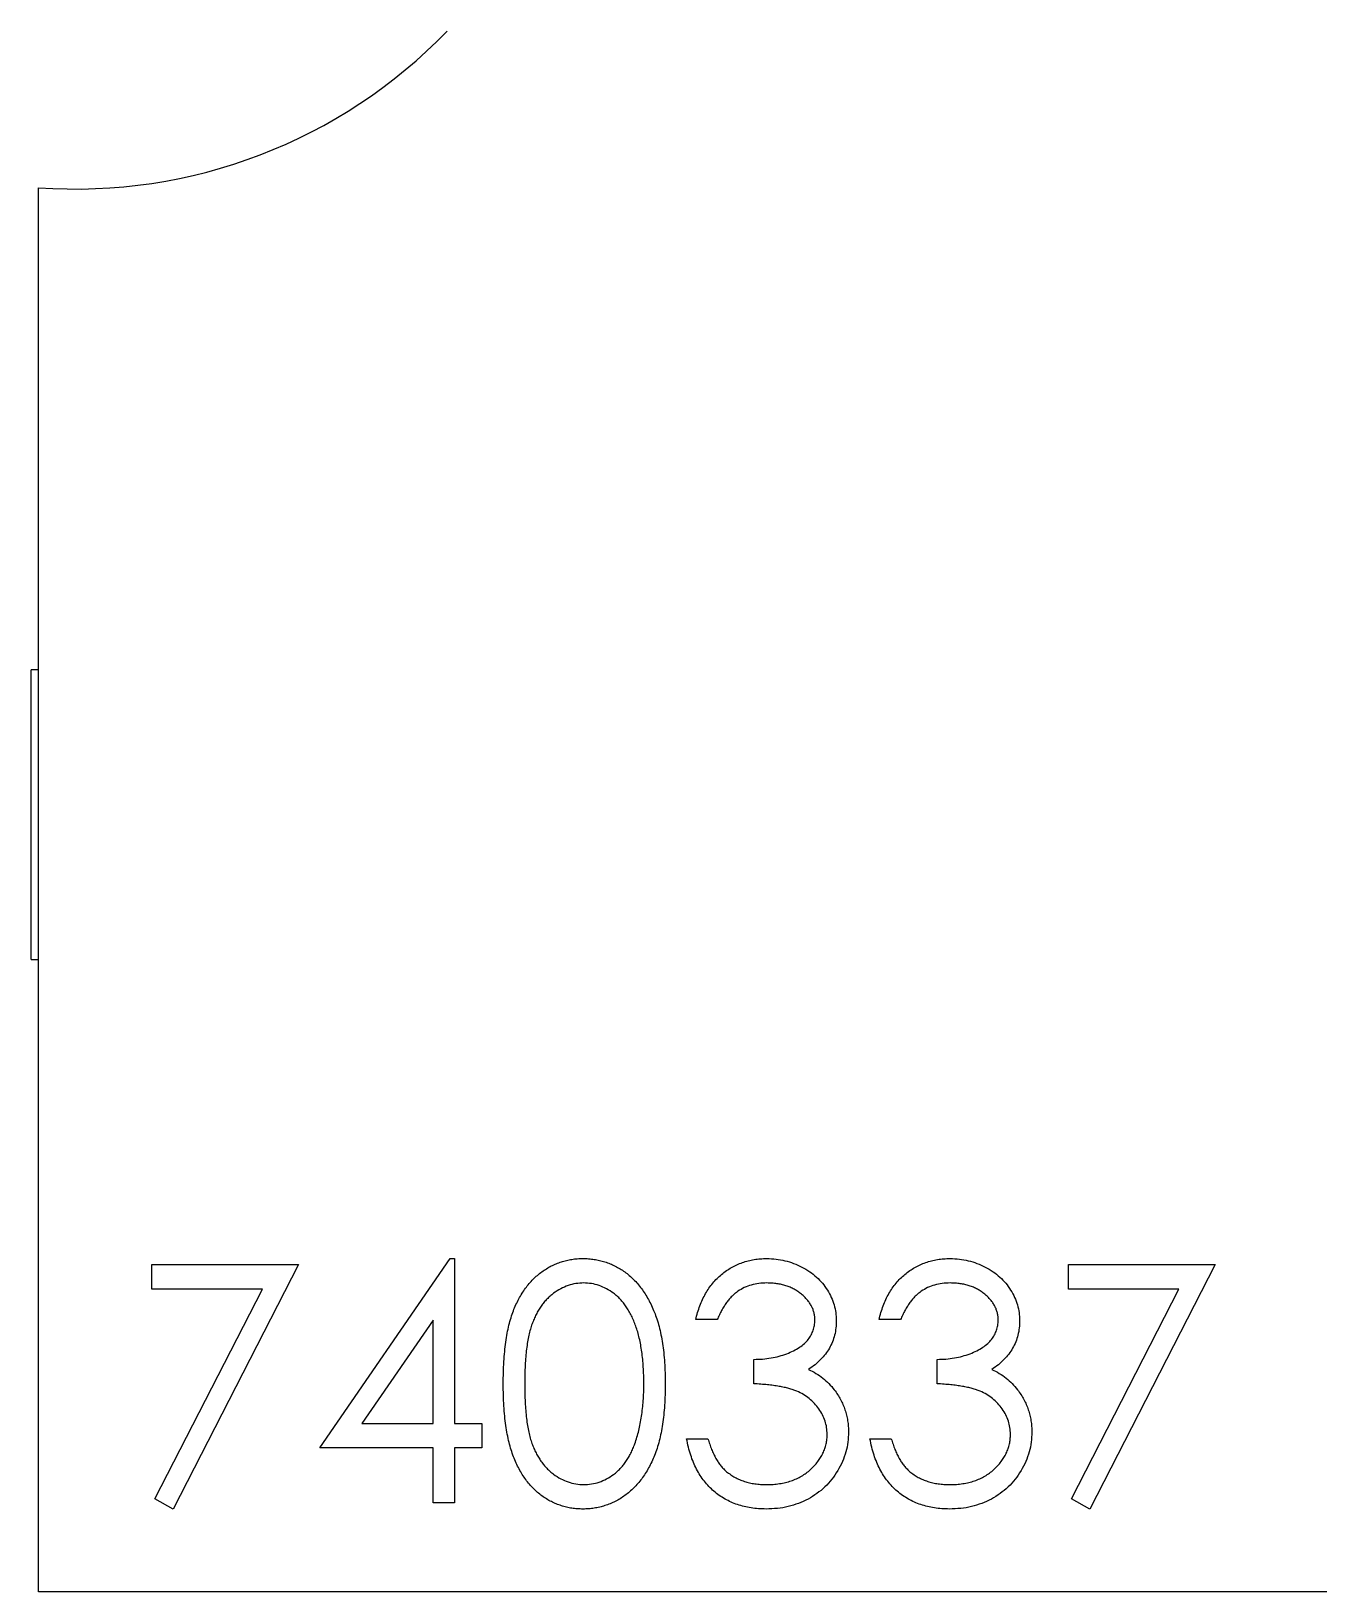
# Model space of a CAD drawing. Extents: x 3.85 to 6.74, y 3.97 to 4.93.
# Drawn here: x 5.9814 to 6.3326, y 3.9714 to 4.3971 of the extents above; entities that cross this region are included whole.
import ezdxf

# ---------------------------------------------------------------- set-up
doc = ezdxf.new("R2010")
doc.units = 0
doc.header["$MEASUREMENT"] = 0
doc.layers.get('0').update_dxf_attribs({"linetype": 'CONTINUOUS'})

msp = doc.modelspace()

# ---------------------------------------------------------------- linework, layer by layer
at = {"color": 7, "linetype": 'CONTINUOUS'}
for p, q in [((5.9834370922, 3.9714487999), (5.9834370922, 4.3544487922)), ((5.9834370922, 4.2229487946), (5.9814370953, 4.2229487946)), ((5.9814370953, 4.1439488072), (5.9814370953, 4.2229487946)), ((5.9814370953, 4.1439488072), (5.9834370922, 4.1439488072)), ((6.0601936371, 4.0106877804), (6.0956754139, 4.0623544448)), ((6.0956754139, 4.0623544448), (6.0968603019, 4.0623544448)), ((6.0968603019, 4.0623544448), (6.0968603019, 4.0173544459)), ((6.0143603016, 4.0540211152), (6.0143603016, 4.0606877807)), ((6.0143603016, 4.0606877807), (6.0543603129, 4.0606877807)), ((6.0543603129, 4.0606877807), (6.0201936442, 3.9940211144)), ((6.2643603078, 4.0606877807), (6.3043603053, 4.0606877807)), ((6.2643603078, 4.0540211152), (6.2643603078, 4.0606877807)), ((6.3043603053, 4.0606877807), (6.2701936412, 3.9940211144)), ((6.0444904935, 4.0540211152), (6.0143603016, 4.0540211152)), ((6.0151545658, 3.9967945513), (6.0444904935, 4.0540211152)), ((6.2944905134, 4.0540211152), (6.2643603078, 4.0540211152)), ((6.2651545719, 3.9967945513), (6.2944905134, 4.0540211152)), ((6.0910269776, 4.0455836123), (6.0716519664, 4.0173544459)), ((6.0910269776, 4.0173544459), (6.0910269776, 4.0455836123)), ((6.1685269673, 4.0456877811), (6.1626936431, 4.0456877811)), ((6.2185269722, 4.0456877811), (6.2126936388, 4.0456877811)), ((6.1785269701, 4.0281877807), (6.1785269701, 4.0348544462)), ((6.2285269659, 4.0281877807), (6.2285269659, 4.0348544462)), ((6.0716519664, 4.0173544459), (6.0910269776, 4.0173544459)), ((6.0968603019, 4.0173544459), (6.1043603086, 4.0173544459)), ((6.1043603086, 4.0173544459), (6.1043603086, 4.0106877804)), ((6.0910269776, 4.0106877804), (6.0601936371, 4.0106877804)), ((6.0910269776, 3.9956877808), (6.0910269776, 4.0106877804)), ((6.0968603019, 4.0106877804), (6.0968603019, 3.9956877808)), ((6.1043603086, 4.0106877804), (6.0968603019, 4.0106877804)), ((6.1601936286, 4.0131877811), (6.1660269712, 4.0131877811)), ((6.2101936335, 4.0131877811), (6.2160269669, 4.0131877811)), ((6.0201936442, 3.9940211144), (6.0151545658, 3.9967945513)), ((6.0968603019, 3.9956877808), (6.0910269776, 3.9956877808)), ((6.2701936412, 3.9940211144), (6.2651545719, 3.9967945513)), ((6.7434370859, 3.9714487999), (5.9834370922, 3.9714487999))]:
    msp.add_line(p, q, dxfattribs=at)
msp.add_arc((5.993437089, 4.495093743), 0.1410000000000004, 265.93305526, 316, dxfattribs=at)
for points, knots in [([(6.110193636644616, 4.028161738360576), (6.110199728410027, 4.029203546990279), (6.110211561752141, 4.031227275269843), (6.11034320386043, 4.034176132903417), (6.110561888771473, 4.036942538287176), (6.110861582898284, 4.039526623742845), (6.111226288044374, 4.041929056702871), (6.111713147757771, 4.044143415837124), (6.112266811824857, 4.046179953537134), (6.112908507725159, 4.048045298643562), (6.113632540419348, 4.049764623714759), (6.114420697815301, 4.051369575453639), (6.115303715816776, 4.052858236643623), (6.116233031713554, 4.054252540879071), (6.117241169831212, 4.055538456319485), (6.118324624354998, 4.056710203817888), (6.119473852135406, 4.057785941341992), (6.120694291001921, 4.058747979774435), (6.121974308646596, 4.059586267936575), (6.12327604046756, 4.060346157197314), (6.124636614538154, 4.060947250559162), (6.1260224715508, 4.061461254621449), (6.127444777042044, 4.061868415304727), (6.128904150608895, 4.062151627520894), (6.130401901820608, 4.062328811098912), (6.131412754139618, 4.062345820422459), (6.131925407477949, 4.062354446693909)], [0, 0, 0, 0, 0.0685938754172485, 0.1332445916929344, 0.194310470840273, 0.2512764872501566, 0.3045101237883934, 0.3542310498301785, 0.4004762284391505, 0.4434059271904894, 0.4840095987806701, 0.5232466037299498, 0.5610362642360331, 0.5978937295726231, 0.6335115912616178, 0.6685001861390468, 0.7028753219007781, 0.7370646318789451, 0.770672081812585, 0.8035672205235667, 0.8361830958220396, 0.8684616779620078, 0.9008476178018576, 0.9334672490309383, 0.9662579426774026, 1, 1, 1, 1]), ([(6.131925407477949, 4.062354446693909), (6.13244260277816, 4.062347273481621), (6.133471639397631, 4.062333001313796), (6.134987535008259, 4.062132111964758), (6.136477026302869, 4.061872818268548), (6.137917514756635, 4.06145695387859), (6.139336237240335, 4.060959318204509), (6.140697912965822, 4.060302695837163), (6.142050616293447, 4.059588568023522), (6.143332895720387, 4.058717392161707), (6.14458306341175, 4.057754599471016), (6.145754965095191, 4.056661583626715), (6.146878557708253, 4.055468593961577), (6.147911403601698, 4.054149023320096), (6.14889776911096, 4.052723104630767), (6.149800210809142, 4.051178884585577), (6.15063749783376, 4.049519785393046), (6.151425368960776, 4.047753498393299), (6.152114341456036, 4.045832843321), (6.152726893080095, 4.043769799803623), (6.153228982781568, 4.0415456859936), (6.153644202136526, 4.03917289161564), (6.153966491397034, 4.036639661872174), (6.154201048073023, 4.033951129385764), (6.154324990886604, 4.031105612168896), (6.15434832763644, 4.029160108645986), (6.154360303311283, 4.028161738360576)], [0, 0, 0, 0, 0.0337879412002544, 0.067226111253134, 0.0998413805582493, 0.132545412477981, 0.1651298048763313, 0.1980106431827074, 0.231279810572081, 0.2650439104334931, 0.2992157639737832, 0.3343588397409632, 0.3696950076454845, 0.4062575751144957, 0.4438035186000607, 0.482981531123426, 0.5230848521443381, 0.5652667767065697, 0.609342882931078, 0.656392590661991, 0.7058870179274402, 0.7583257517117635, 0.8138327469620027, 0.8727952177377412, 0.9347225675630348, 1, 1, 1, 1]), ([(6.162693636644616, 4.045687780027243), (6.162851671157263, 4.046342097586786), (6.163160615703323, 4.047621234896898), (6.163804999210603, 4.049448798312634), (6.164506985378503, 4.051178235138462), (6.165349925891849, 4.052777162221376), (6.166269374184619, 4.054277713272126), (6.167322796156, 4.055645854155105), (6.168461591003653, 4.056916380656638), (6.169721197204971, 4.058043912211271), (6.171042158064015, 4.059064927182253), (6.172443086716529, 4.059935463961469), (6.173895797598982, 4.060684341086095), (6.175410355782313, 4.061301288249494), (6.176991270399451, 4.061766047974722), (6.178624249118265, 4.062103245792836), (6.180313571263252, 4.062322223628247), (6.181460312231506, 4.062343594942709), (6.18204259497795, 4.062354446693909)], [0, 0, 0, 0, 0.0726253460834358, 0.1419766113262344, 0.2089849284189387, 0.2739568703644444, 0.336889347396841, 0.3987449534945901, 0.4601158852788615, 0.5208249225900288, 0.5809944586324856, 0.6401519276014649, 0.6986224507562547, 0.7572710809271639, 0.8164266940046596, 0.8762540482034701, 0.9371652930625375, 1, 1, 1, 1]), ([(6.18204259497795, 4.062354446693909), (6.182890988759343, 4.062328832417932), (6.184569270391151, 4.062278162587686), (6.187034869834517, 4.061815465910217), (6.1894125107607, 4.061083284880781), (6.191676168220146, 4.060071629948237), (6.193778796254077, 4.058823865560941), (6.195649611150809, 4.057338806161467), (6.197263254922882, 4.05564510484813), (6.198617007650855, 4.053774357225071), (6.199676971918995, 4.051775040622171), (6.200458575997905, 4.049717323418007), (6.200934407216452, 4.047606086806498), (6.20099607470007, 4.046180594478959), (6.201026969977949, 4.045466425860575)], [0, 0, 0, 0, 0.0902542493426767, 0.1785397915286847, 0.2660930338538198, 0.3546309779571725, 0.441886153350562, 0.5257469151636482, 0.6081136336036362, 0.690197272827882, 0.7708214843303348, 0.8483261812554108, 0.924011740024743, 1, 1, 1, 1]), ([(6.212693636644616, 4.045687780027243), (6.212851671157263, 4.046342097586786), (6.213160615703323, 4.047621234896898), (6.213804999210604, 4.049448798312634), (6.214506985378502, 4.051178235138462), (6.215349925891849, 4.052777162221376), (6.21626937418462, 4.054277713272126), (6.217322796156, 4.055645854155105), (6.218461591003653, 4.056916380656638), (6.219721197204971, 4.058043912211271), (6.221042158064015, 4.059064927182253), (6.222443086716528, 4.059935463961469), (6.223895797598982, 4.060684341086095), (6.225410355782314, 4.061301288249494), (6.22699127039945, 4.061766047974722), (6.228624249118266, 4.062103245792836), (6.230313571263252, 4.062322223628247), (6.231460312231506, 4.062343594942709), (6.23204259497795, 4.062354446693909)], [0, 0, 0, 0, 0.072625346083436, 0.1419766113262344, 0.208984928418939, 0.2739568703644448, 0.3368893473968413, 0.3987449534945904, 0.4601158852788619, 0.5208249225900297, 0.580994458632486, 0.6401519276014653, 0.6986224507562552, 0.757271080927165, 0.8164266940046607, 0.8762540482034707, 0.9371652930625375, 1, 1, 1, 1]), ([(6.23204259497795, 4.062354446693909), (6.232890988759343, 4.062328832417932), (6.234569270391152, 4.062278162587686), (6.237034869834518, 4.061815465910216), (6.239412510760699, 4.061083284880781), (6.241676168220145, 4.060071629948237), (6.243778796254077, 4.058823865560941), (6.245649611150808, 4.057338806161467), (6.247263254922882, 4.05564510484813), (6.248617007650856, 4.053774357225071), (6.249676971918996, 4.051775040622171), (6.250458575997905, 4.049717323418007), (6.250934407216452, 4.047606086806498), (6.25099607470007, 4.046180594478959), (6.25102696997795, 4.045466425860575)], [0, 0, 0, 0, 0.0902542493426766, 0.1785397915286846, 0.2660930338538197, 0.3546309779571734, 0.4418861533505624, 0.5257469151636486, 0.6081136336036363, 0.6901972728278822, 0.7708214843303349, 0.8483261812554109, 0.924011740024743, 1, 1, 1, 1]), ([(6.13212071997795, 4.055687780027243), (6.131401669544442, 4.055650376977163), (6.129962258739675, 4.055575502737603), (6.127840621660653, 4.055038156433539), (6.125799723401691, 4.054131372423193), (6.124183917121626, 4.053105607296659), (6.122954509339769, 4.052120094520623), (6.122079640803358, 4.051278980216192), (6.12125399322453, 4.050363378002742), (6.120483557190857, 4.049360247465962), (6.119787275369899, 4.048266398218282), (6.119142528540735, 4.04709688098554), (6.118559152436829, 4.045842821153109), (6.11801764823406, 4.044494496812366), (6.117549056085374, 4.043014007543296), (6.117127737113123, 4.041386318975317), (6.116802542263757, 4.039582480331164), (6.116513797817301, 4.03762026993183), (6.116295539839895, 4.035495733809211), (6.11614633191502, 4.033206756712302), (6.11603329761754, 4.030753998107723), (6.116029121435815, 4.029060318672303), (6.116026969977949, 4.028187780027243)], [0, 0, 0, 0, 0.060388994932679, 0.1208880041570433, 0.1826143959280569, 0.2473649821762149, 0.2810819424293914, 0.3148717957840592, 0.3492160021204665, 0.3845921848847572, 0.4210094470111027, 0.4580602892323818, 0.4967253441296681, 0.5371542602876626, 0.5800569185741205, 0.6271124013895725, 0.6783241508939636, 0.7339727554395389, 0.7937385905051612, 0.8577080745882893, 0.9266949806407876, 1, 1, 1, 1]), ([(6.14852696997795, 4.028187780027243), (6.148518801817638, 4.02896914453374), (6.148502821173373, 4.030497849620819), (6.148397826892653, 4.032734346546312), (6.148229109814385, 4.034862248610946), (6.148000754933536, 4.036883486169129), (6.147687272031856, 4.03879446172098), (6.147310810070054, 4.040597909584464), (6.146869452298565, 4.042293344453132), (6.146363199416803, 4.043885135667884), (6.145792667582115, 4.045367572418447), (6.145162372910152, 4.046743845871677), (6.144489860142777, 4.04802137893844), (6.143758932909631, 4.049196062501854), (6.142979932600924, 4.050274750904313), (6.142124888054961, 4.051232613420154), (6.141248111022572, 4.052116247387901), (6.140001148538293, 4.053106866159179), (6.138381930039637, 4.054124890521847), (6.136353176807531, 4.055036253449867), (6.134253504693011, 4.05557562262435), (6.132831135612051, 4.055650421182755), (6.13212071997795, 4.055687780027243)], [0, 0, 0, 0, 0.0656764168485232, 0.128493003844835, 0.1881472132975864, 0.2450740694520086, 0.2994124075640724, 0.3508569647004179, 0.399878556387558, 0.4466052178570775, 0.4911847622759478, 0.5333035069930623, 0.5737769712849105, 0.6124477128656398, 0.6495158390889499, 0.6854481283820856, 0.7202744270676111, 0.7540038485230655, 0.819086863652746, 0.8805021609090241, 0.9403156787728295, 1, 1, 1, 1]), ([(6.18212071997795, 4.055687780027243), (6.181380593114921, 4.055661990568839), (6.179934953211317, 4.055611617758415), (6.177851302655004, 4.055168863460275), (6.175916266997079, 4.054467364916573), (6.174442160160353, 4.053620307505668), (6.173351780619382, 4.052787029936614), (6.172557666866705, 4.052070161245241), (6.1717920598634, 4.051257378977316), (6.171085002722603, 4.05032638942996), (6.170394127083172, 4.04930920556561), (6.169726029774755, 4.048200225114286), (6.169102170098363, 4.046983637333659), (6.168722416498582, 4.046128097740656), (6.16852696997795, 4.045687780027243)], [0, 0, 0, 0, 0.1227280999764549, 0.2397165235883927, 0.3518621792202472, 0.4632019818032246, 0.5202611541541646, 0.5794324380306671, 0.6405963441586363, 0.7052982290880192, 0.7732361059084529, 0.8446489293403153, 0.9200459817773697, 0.9999999999999999, 0.9999999999999999, 0.9999999999999999, 0.9999999999999999]), ([(6.195193636644617, 4.045492467527243), (6.195186109769718, 4.045831968663268), (6.195171135409088, 4.046507390071737), (6.194974747120325, 4.047497247138782), (6.19469327215952, 4.048456857527638), (6.194284346059951, 4.049375008822554), (6.193755480307389, 4.05025461974634), (6.193115631477603, 4.051098902924065), (6.192363178762861, 4.051915920515611), (6.191503008446837, 4.052687653219705), (6.190543036338635, 4.053382226322332), (6.189521791977837, 4.054001428563725), (6.188435293933126, 4.054522089498184), (6.187290622621185, 4.054953682057703), (6.186081590541287, 4.055277772083059), (6.184814558140784, 4.055510623680616), (6.183486920760675, 4.05565616812804), (6.182581161266262, 4.055677126085466), (6.18212071997795, 4.055687780027243)], [0, 0, 0, 0, 0.055265429429254, 0.109947950754371, 0.1638976208060353, 0.2180695737014808, 0.2732851511607935, 0.3308840720778538, 0.3904782195586431, 0.4541190809354994, 0.518940923103442, 0.5833792809311804, 0.6485746725268522, 0.7150779036892836, 0.7825379574848433, 0.8523470501177107, 0.9249408757112352, 1, 1, 1, 1]), ([(6.232120719977949, 4.055687780027243), (6.231380593114921, 4.055661990568839), (6.229934953211317, 4.055611617758415), (6.227851302655004, 4.055168863460275), (6.225916266997078, 4.054467364916573), (6.224442160160353, 4.053620307505668), (6.223351780619383, 4.052787029936614), (6.222557666866704, 4.052070161245241), (6.221792059863399, 4.051257378977316), (6.221085002722604, 4.05032638942996), (6.220394127083172, 4.04930920556561), (6.219726029774755, 4.048200225114286), (6.219102170098362, 4.046983637333659), (6.218722416498582, 4.046128097740656), (6.218526969977949, 4.045687780027243)], [0, 0, 0, 0, 0.1227280999764558, 0.2397165235883928, 0.3518621792202464, 0.4632019818032239, 0.5202611541541646, 0.5794324380306665, 0.640596344158637, 0.7052982290880192, 0.7732361059084529, 0.8446489293403154, 0.9200459817773695, 1, 1, 1, 1]), ([(6.245193636644617, 4.045492467527243), (6.245186109769718, 4.045831968663268), (6.245171135409088, 4.046507390071737), (6.244974747120325, 4.047497247138782), (6.24469327215952, 4.048456857527638), (6.244284346059952, 4.049375008822554), (6.24375548030739, 4.05025461974634), (6.243115631477603, 4.051098902924065), (6.242363178762862, 4.051915920515611), (6.241503008446837, 4.052687653219705), (6.240543036338635, 4.053382226322332), (6.239521791977837, 4.054001428563725), (6.238435293933126, 4.054522089498184), (6.237290622621184, 4.054953682057703), (6.236081590541286, 4.055277772083059), (6.234814558140783, 4.055510623680616), (6.233486920760675, 4.05565616812804), (6.232581161266261, 4.055677126085466), (6.232120719977949, 4.055687780027243)], [0, 0, 0, 0, 0.055265429429254, 0.109947950754371, 0.1638976208060356, 0.2180695737014807, 0.2732851511607934, 0.3308840720778531, 0.3904782195586424, 0.4541190809354995, 0.5189409231034413, 0.5833792809311812, 0.6485746725268513, 0.7150779036892844, 0.7825379574848432, 0.8523470501177106, 0.9249408757112351, 0.9999999999999999, 0.9999999999999999, 0.9999999999999999, 0.9999999999999999]), ([(6.178526969977949, 4.03485444669391), (6.179330821721348, 4.034870119156905), (6.180904819210866, 4.034900806926897), (6.183210490302925, 4.035195537186476), (6.185408515370681, 4.035673926040201), (6.187465832871636, 4.036341819029148), (6.189331304894334, 4.037154925948929), (6.190965193650237, 4.038065295091376), (6.192308719657176, 4.039115550426642), (6.193385945569266, 4.040256044937958), (6.194184935732312, 4.04148701910901), (6.194774703074286, 4.042764185816667), (6.195123538026464, 4.04411130476239), (6.195170188162725, 4.045030458846726), (6.195193636644617, 4.045492467527243)], [0, 0, 0, 0, 0.1101513778870502, 0.2156840408510307, 0.3180373845849128, 0.4181367779933894, 0.5116558022784844, 0.5966723572005859, 0.67380067767042, 0.7445265998525854, 0.8107013618101393, 0.8740751675159218, 0.9367044473916134, 1, 1, 1, 1]), ([(6.201026969977949, 4.045466425860575), (6.201005360429932, 4.044779156816044), (6.200963073897869, 4.043434277947443), (6.200604019365996, 4.041470878714877), (6.19999977448401, 4.039620391852493), (6.199162764607564, 4.037875027413057), (6.19807927867453, 4.036245851816343), (6.196766785732281, 4.034729199557504), (6.195216022013594, 4.033318343763694), (6.194040841736019, 4.032510124979864), (6.193435824144616, 4.032094030027243)], [0, 0, 0, 0, 0.1280675485958898, 0.2506083188676689, 0.370630165914503, 0.4900722467299484, 0.6103747641546199, 0.7343130699115255, 0.8632165042449895, 1, 1, 1, 1]), ([(6.22852696997795, 4.03485444669391), (6.229330821721348, 4.034870119156905), (6.230904819210866, 4.034900806926897), (6.233210490302926, 4.035195537186476), (6.235408515370681, 4.035673926040201), (6.237465832871636, 4.036341819029148), (6.239331304894335, 4.037154925948929), (6.240965193650237, 4.038065295091376), (6.242308719657176, 4.039115550426642), (6.243385945569266, 4.040256044937958), (6.244184935732311, 4.04148701910901), (6.244774703074286, 4.042764185816667), (6.245123538026464, 4.04411130476239), (6.245170188162727, 4.045030458846726), (6.245193636644617, 4.045492467527243)], [0, 0, 0, 0, 0.1101513778870502, 0.2156840408510315, 0.3180373845849135, 0.4181367779933893, 0.5116558022784844, 0.5966723572005859, 0.6738006776704205, 0.744526599852586, 0.8107013618101394, 0.874075167515922, 0.9367044473916136, 1, 1, 1, 1]), ([(6.25102696997795, 4.045466425860575), (6.251005360429933, 4.044779156816044), (6.25096307389787, 4.043434277947443), (6.250604019365998, 4.041470878714877), (6.24999977448401, 4.039620391852493), (6.249162764607564, 4.037875027413057), (6.24807927867453, 4.036245851816343), (6.246766785732281, 4.034729199557504), (6.245216022013594, 4.033318343763694), (6.244040841736018, 4.032510124979864), (6.243435824144616, 4.032094030027243)], [0, 0, 0, 0, 0.1280675485958898, 0.2506083188676689, 0.3706301659145027, 0.4900722467299484, 0.61037476415462, 0.7343130699115256, 0.8632165042449896, 1, 1, 1, 1]), ([(6.193435824144616, 4.032094030027243), (6.194128152356443, 4.03176136007529), (6.195502077825723, 4.031101176491774), (6.197355904241096, 4.029785883668201), (6.199064447557058, 4.028304537485099), (6.200006070663684, 4.027135608057423), (6.20048009497795, 4.026547155027242)], [0, 0, 0, 0, 0.2539158886230779, 0.5038961297186523, 0.7502553885300991, 1, 1, 1, 1]), ([(6.243435824144616, 4.032094030027243), (6.244128152356443, 4.03176136007529), (6.245502077825723, 4.031101176491774), (6.247355904241097, 4.029785883668201), (6.249064447557059, 4.028304537485099), (6.250006070663683, 4.027135608057423), (6.25048009497795, 4.026547155027242)], [0, 0, 0, 0, 0.2539158886230779, 0.5038961297186507, 0.750255388530099, 0.9999999999999999, 0.9999999999999999, 0.9999999999999999, 0.9999999999999999]), ([(6.131925407477949, 3.994021113360576), (6.131412772007338, 3.99402981608237), (6.130401954919987, 3.994046976151072), (6.128903945624387, 3.994223055469509), (6.127446688079751, 3.99451018152565), (6.126027269027814, 3.994900097229888), (6.124642783947873, 3.995395657167878), (6.123306793911889, 3.996025990299712), (6.122001660148935, 3.996757081461491), (6.120733318822676, 3.997588823903796), (6.119526016841328, 3.998542019502669), (6.118372557279897, 3.999596072680986), (6.117303131146466, 4.000778147549726), (6.116301945532779, 4.002069377269558), (6.11536491883902, 4.003467191434207), (6.114485640175575, 4.004967249126328), (6.113699882989634, 4.006587835844961), (6.112959433709507, 4.008316494388398), (6.112306722011883, 4.010195545565034), (6.111736786212464, 4.012239062180342), (6.111256278474597, 4.014460982919414), (6.110873547353557, 4.016861414134182), (6.110560005214215, 4.019436639803273), (6.110343419446055, 4.0221907636823), (6.110211627572105, 4.025117886682156), (6.110199743054998, 4.027128606105457), (6.110193636644616, 4.028161738360576)], [0, 0, 0, 0, 0.0337906803429665, 0.0666286260745615, 0.0992952628842006, 0.1316507517839148, 0.1636088819681103, 0.1961310226856822, 0.228932780592022, 0.2621920605927203, 0.2960287657555076, 0.3302589691854591, 0.3651045936798508, 0.400999259169122, 0.4379098368951158, 0.4760009680137942, 0.5155511169363319, 0.5565882586710892, 0.5999440814163912, 0.6466082875005262, 0.6964008624514629, 0.7497565159327978, 0.8068383525917536, 0.867421665869457, 0.9318796288865535, 1, 1, 1, 1]), ([(6.116026969977949, 4.028187780027243), (6.11602923692246, 4.027319593377431), (6.116033636616621, 4.025634613567362), (6.116145249188851, 4.023190375413283), (6.116300602486752, 4.02090680407272), (6.116496045946241, 4.018784790879665), (6.116788750068284, 4.016831751943814), (6.117120841560788, 4.015039568648735), (6.117519162452223, 4.0134115554043), (6.117992779945615, 4.011933494864439), (6.118532247873068, 4.01058442490114), (6.119120315753547, 4.009328499432012), (6.119757320370589, 4.008150441973267), (6.120457876497292, 4.007054502966458), (6.121232021102399, 4.006046803487304), (6.122062475006452, 4.005122557649246), (6.122954067046239, 4.004285528714411), (6.124188028650559, 4.003292144967735), (6.12580916321182, 4.002253526503414), (6.127862168031064, 4.001360215917219), (6.129972652884938, 4.000795198568322), (6.131405527725871, 4.000723544696121), (6.13212071997795, 4.000687780027243)], [0, 0, 0, 0, 0.0729596725565426, 0.1416003980637288, 0.2055868247616569, 0.2653317514049718, 0.3206341506764453, 0.371501035400561, 0.4184798438617727, 0.4613938651164285, 0.501833489060534, 0.5405087845770904, 0.5778894042135677, 0.6143163116208329, 0.6497018639313423, 0.6845703410010856, 0.7186338519825678, 0.7523597423291781, 0.8176309254522458, 0.8797078861579293, 0.9399584769385599, 0.9999999999999999, 0.9999999999999999, 0.9999999999999999, 0.9999999999999999]), ([(6.154360303311283, 4.028161738360576), (6.154348049253601, 4.02716773533016), (6.154324119275394, 4.025226625579224), (6.154203868837699, 4.022393727108324), (6.153960203705672, 4.019719865268732), (6.15366321997226, 4.01720116611343), (6.153235027531803, 4.014840922011247), (6.152758321393493, 4.012626457566575), (6.152150255958447, 4.010578580326766), (6.151477625731771, 4.008674388663205), (6.150700717298188, 4.006915583811471), (6.149869736046, 4.00526333284204), (6.148953822943325, 4.003727876590577), (6.147986383980583, 4.00229291969776), (6.146933984256495, 4.00098466602415), (6.145825597196195, 3.999778331329887), (6.14464232625197, 3.998683416511875), (6.143385723024656, 3.99770925583312), (6.142091323742773, 3.996831517482156), (6.140738356707493, 3.996091926035152), (6.139358493611984, 3.995447153222882), (6.137937382114424, 3.99492883128777), (6.13648408420695, 3.994519095756363), (6.134993366338224, 3.994240170408564), (6.133471436669998, 3.994043563163228), (6.132442534968295, 3.994028622539681), (6.131925407477949, 3.994021113360576)], [0, 0, 0, 0, 0.0650596339825163, 0.1270498037242679, 0.1855061235695817, 0.2407519353051604, 0.292964118411498, 0.3424460113875102, 0.3889182415745298, 0.4326754501382251, 0.4745258671785994, 0.5146698695347105, 0.5536430499422048, 0.5914614378981223, 0.6278388512382589, 0.6634189805605535, 0.698597705925044, 0.7332029146685494, 0.7673952762111594, 0.8008348065624469, 0.8340066273958262, 0.8669881685285079, 0.8997253758474588, 0.9327056936972692, 0.9661777838687259, 1, 1, 1, 1]), ([(6.146066032477949, 4.011846634193909), (6.146261993879834, 4.012426615069713), (6.146659879565294, 4.013604224977091), (6.147172669658893, 4.015430978515729), (6.147576512786962, 4.017347601274577), (6.147939832436593, 4.01934263915649), (6.148187817760402, 4.021430805032408), (6.14838742000709, 4.023605637876558), (6.148504989907392, 4.02586877746093), (6.148519563855859, 4.027406398725986), (6.14852696997795, 4.028187780027243)], [0, 0, 0, 0, 0.1105883385953361, 0.2245417540535954, 0.342503494050104, 0.4643240984173579, 0.5907560327017661, 0.7222274753555142, 0.8588428362087244, 1, 1, 1, 1]), ([(6.19852696997795, 4.014437780027243), (6.198498490792858, 4.01504338112583), (6.198441674131131, 4.016251569936288), (6.198009688710369, 4.018029751975645), (6.197292779698824, 4.019743685700279), (6.196308652208847, 4.021370925681657), (6.19508195438886, 4.022861418831901), (6.193670672180021, 4.024195570867839), (6.192044693255871, 4.02530645772663), (6.190539670756585, 4.026071844229791), (6.189203105376457, 4.02658179103115), (6.188061610735544, 4.026939381582312), (6.18678253046695, 4.027225226108087), (6.18538123371289, 4.027501726337921), (6.183851806177562, 4.027733525902366), (6.18219287125781, 4.027927667327535), (6.180403761157057, 4.028082766881522), (6.179165213424985, 4.028152068034958), (6.178526969977949, 4.028187780027243)], [0, 0, 0, 0, 0.0669025611986253, 0.1334722245710299, 0.201015212898745, 0.2716179086809919, 0.3428843170151077, 0.4138334373834364, 0.4855715419705941, 0.5598171257698283, 0.5999152807368296, 0.6436230850318219, 0.6919224361141824, 0.7447128019262282, 0.8015114286639132, 0.8628712761230356, 0.9293353763052004, 1, 1, 1, 1]), ([(6.248526969977949, 4.014437780027243), (6.248498490792858, 4.01504338112583), (6.248441674131131, 4.016251569936288), (6.248009688710368, 4.018029751975645), (6.247292779698823, 4.019743685700279), (6.246308652208847, 4.021370925681657), (6.245081954388861, 4.022861418831901), (6.243670672180021, 4.024195570867839), (6.24204469325587, 4.02530645772663), (6.240539670756586, 4.026071844229791), (6.239203105376456, 4.02658179103115), (6.238061610735544, 4.026939381582312), (6.23678253046695, 4.027225226108087), (6.235381233712891, 4.027501726337921), (6.233851806177562, 4.027733525902366), (6.23219287125781, 4.027927667327535), (6.230403761157056, 4.028082766881522), (6.229165213424985, 4.028152068034958), (6.22852696997795, 4.028187780027243)], [0, 0, 0, 0, 0.0669025611986253, 0.1334722245710299, 0.201015212898745, 0.2716179086809919, 0.3428843170151077, 0.4138334373834364, 0.4855715419705941, 0.5598171257698283, 0.5999152807368296, 0.6436230850318219, 0.6919224361141824, 0.7447128019262276, 0.8015114286639126, 0.8628712761230356, 0.9293353763051997, 1, 1, 1, 1]), ([(6.20048009497795, 4.026547155027242), (6.20079299007941, 4.026118985275493), (6.2014136564084, 4.025269657348137), (6.202177599183837, 4.023903314163629), (6.202878568172084, 4.022526349863423), (6.203394461056523, 4.021084623987191), (6.203839656172172, 4.019624447320302), (6.204132579734372, 4.018114551644445), (6.204320624944353, 4.016569282246584), (6.204347030332479, 4.015523400578195), (6.204360303311283, 4.014997675860576)], [0, 0, 0, 0, 0.1281455049994644, 0.254192538628042, 0.3781411397135886, 0.5013808330744051, 0.6239569784447029, 0.7470758858273289, 0.872864720244261, 1, 1, 1, 1]), ([(6.25048009497795, 4.026547155027242), (6.250792990079411, 4.026118985275493), (6.2514136564084, 4.025269657348137), (6.252177599183836, 4.023903314163629), (6.252878568172084, 4.022526349863423), (6.253394461056522, 4.021084623987191), (6.253839656172171, 4.019624447320302), (6.254132579734372, 4.018114551644445), (6.254320624944353, 4.016569282246584), (6.254347030332478, 4.015523400578195), (6.254360303311283, 4.014997675860576)], [0, 0, 0, 0, 0.1281455049994643, 0.2541925386280419, 0.3781411397135891, 0.5013808330744051, 0.6239569784447028, 0.747075885827329, 0.8728647202442609, 0.9999999999999999, 0.9999999999999999, 0.9999999999999999, 0.9999999999999999]), ([(6.204360303311283, 4.014997675860576), (6.204326898457075, 4.014087536181969), (6.204260245952438, 4.012271539956621), (6.203667057182046, 4.009587825122264), (6.202741757716406, 4.006969326876731), (6.201452199523306, 4.004453180495102), (6.199849473902049, 4.002106174240017), (6.197953231472067, 4.000000197158933), (6.195761453142634, 3.998206471134904), (6.193337954022437, 3.996694471807617), (6.190702176844698, 3.995496229392538), (6.187894207571099, 3.994632798614512), (6.184930671318133, 3.994114861253721), (6.182904042894756, 3.9940527184436), (6.181873324144616, 3.994021113360576)], [0, 0, 0, 0, 0.0796349660380425, 0.1588951686538333, 0.2395795267652213, 0.3223821210874968, 0.4057934127573026, 0.4878842639085052, 0.5697105896098901, 0.6530482051842862, 0.7374337002462259, 0.8225728805582581, 0.9097627089986439, 0.9999999999999999, 0.9999999999999999, 0.9999999999999999, 0.9999999999999999]), ([(6.181977490811283, 4.000687780027243), (6.182585778380168, 4.000699199665311), (6.183775232209502, 4.00072152978173), (6.185510707416928, 4.000927481372727), (6.187162256758574, 4.001226117594848), (6.188713026178413, 4.001693242710537), (6.190184117842729, 4.002253636454593), (6.191542692735472, 4.00298729471641), (6.19282869128, 4.00381584311396), (6.194004439662219, 4.004779604254985), (6.195064434319624, 4.005821325729056), (6.195980386818245, 4.006926499377081), (6.196773706438998, 4.008060857623875), (6.197411403021509, 4.009250862754417), (6.197915850948903, 4.010484841775016), (6.19825905074883, 4.011767413480077), (6.198497737621181, 4.013087777813324), (6.198517172555355, 4.013985317630932), (6.19852696997795, 4.014437780027243)], [0, 0, 0, 0, 0.0760618905628351, 0.1487324608035366, 0.218374524743972, 0.2857225935927389, 0.3510576941824566, 0.4149349157293186, 0.4784859417740851, 0.5421690352812157, 0.604750116543139, 0.6641185017301126, 0.7214996756099116, 0.7776159163852546, 0.8326661086975489, 0.8878580281135741, 0.9434676608977687, 1, 1, 1, 1]), ([(6.254360303311283, 4.014997675860576), (6.254326898457075, 4.014087536181969), (6.254260245952437, 4.012271539956621), (6.253667057182046, 4.009587825122264), (6.252741757716406, 4.006969326876731), (6.251452199523306, 4.004453180495102), (6.249849473902049, 4.002106174240017), (6.247953231472068, 4.000000197158933), (6.245761453142634, 3.998206471134904), (6.243337954022437, 3.996694471807617), (6.240702176844698, 3.995496229392538), (6.237894207571099, 3.994632798614512), (6.234930671318134, 3.994114861253721), (6.232904042894756, 3.9940527184436), (6.231873324144615, 3.994021113360576)], [0, 0, 0, 0, 0.0796349660380425, 0.1588951686538332, 0.2395795267652212, 0.3223821210874964, 0.4057934127573028, 0.4878842639085051, 0.56971058960989, 0.6530482051842864, 0.7374337002462256, 0.8225728805582573, 0.9097627089986436, 1, 1, 1, 1]), ([(6.231977490811283, 4.000687780027243), (6.232585778380168, 4.000699199665311), (6.233775232209502, 4.00072152978173), (6.235510707416927, 4.000927481372727), (6.237162256758574, 4.001226117594848), (6.238713026178413, 4.001693242710537), (6.240184117842729, 4.002253636454593), (6.241542692735472, 4.00298729471641), (6.24282869128, 4.00381584311396), (6.244004439662219, 4.004779604254985), (6.245064434319624, 4.005821325729056), (6.245980386818244, 4.006926499377081), (6.246773706438998, 4.008060857623875), (6.247411403021509, 4.009250862754417), (6.247915850948903, 4.010484841775016), (6.248259050748829, 4.011767413480077), (6.248497737621181, 4.013087777813324), (6.248517172555355, 4.013985317630932), (6.248526969977949, 4.014437780027243)], [0, 0, 0, 0, 0.0760618905628344, 0.1487324608035366, 0.218374524743972, 0.2857225935927389, 0.3510576941824572, 0.4149349157293193, 0.4784859417740852, 0.542169035281216, 0.6047501165431387, 0.6641185017301127, 0.7214996756099116, 0.7776159163852546, 0.8326661086975489, 0.8878580281135741, 0.9434676608977687, 1, 1, 1, 1]), ([(6.13212071997795, 4.000687780027243), (6.13284001898333, 4.000719140743285), (6.134276065487505, 4.000781750932237), (6.136385113815018, 4.001328187982855), (6.138415648563081, 4.002216521099625), (6.140018125059569, 4.003231420630278), (6.141233877616509, 4.004204130640447), (6.142105265662175, 4.005032503268866), (6.142904969263227, 4.005960306545996), (6.143663470539942, 4.006961279171574), (6.144359137529329, 4.008054629285891), (6.144991739100695, 4.009235075981975), (6.145569001146376, 4.01050590388582), (6.145897883445452, 4.011393056139922), (6.146066032477949, 4.011846634193909)], [0, 0, 0, 0, 0.1128017870876413, 0.2252034422403028, 0.3396628004503111, 0.4597310343290408, 0.5217844254033606, 0.583968671793212, 0.6482103637315125, 0.7139104928357349, 0.7810269995615559, 0.8514662200478417, 0.92405851132034, 0.9999999999999999, 0.9999999999999999, 0.9999999999999999, 0.9999999999999999]), ([(6.181873324144616, 3.994021113360576), (6.181178438025309, 3.994037377955769), (6.179811133860114, 3.994069381255494), (6.177800274484603, 3.994284266683672), (6.175884882637515, 3.994687407452411), (6.174046359103171, 3.995194412764085), (6.172312451668962, 3.99589540440915), (6.170658219699231, 3.996731116317869), (6.169090914260714, 3.99772297921883), (6.167619843076495, 3.99887266113985), (6.166246577792967, 4.00015955812418), (6.165006104665049, 4.001605049141323), (6.163884699170507, 4.003182156309246), (6.162889486580543, 4.004905065970298), (6.16201627843665, 4.00676895249718), (6.161283866239404, 4.008781284821884), (6.160644379921789, 4.010926462462442), (6.160346480669298, 4.012420982394999), (6.160193636644617, 4.013187780027243)], [0, 0, 0, 0, 0.0655377247223932, 0.1289563879612317, 0.1903671277264786, 0.2499654671000665, 0.3085687536915752, 0.3664152430357365, 0.4245564125025183, 0.4831811374914388, 0.5422514353065654, 0.6017442596855533, 0.6625077153077684, 0.7244995565544738, 0.7891389152034051, 0.8563539520018305, 0.9262991097764981, 0.9999999999999999, 0.9999999999999999, 0.9999999999999999, 0.9999999999999999]), ([(6.166026969977949, 4.013187780027243), (6.166178945390412, 4.012687298352254), (6.166474550768344, 4.011713818022203), (6.166977730588997, 4.010312783773955), (6.167550998498877, 4.009028419928352), (6.168165983159261, 4.007851304805904), (6.168811868585397, 4.006769845902998), (6.16953457433793, 4.005812639763794), (6.170280572747808, 4.004937643151326), (6.170842903595762, 4.004444671786722), (6.171118115811282, 4.004203405027242)], [0, 0, 0, 0, 0.1497703860319687, 0.2913164099952443, 0.4259663731047427, 0.5521595739695284, 0.6715274135235927, 0.7861216286916596, 0.8953250730704437, 1, 1, 1, 1]), ([(6.231873324144615, 3.994021113360576), (6.231178438025308, 3.994037377955769), (6.229811133860114, 3.994069381255494), (6.227800274484603, 3.994284266683672), (6.225884882637515, 3.994687407452411), (6.224046359103171, 3.995194412764085), (6.222312451668962, 3.99589540440915), (6.220658219699231, 3.996731116317869), (6.219090914260714, 3.99772297921883), (6.217619843076495, 3.99887266113985), (6.216246577792967, 4.00015955812418), (6.215006104665049, 4.001605049141323), (6.213884699170507, 4.003182156309246), (6.212889486580543, 4.004905065970298), (6.21201627843665, 4.00676895249718), (6.211283866239405, 4.008781284821884), (6.210644379921789, 4.010926462462442), (6.210346480669298, 4.012420982394999), (6.210193636644616, 4.013187780027243)], [0, 0, 0, 0, 0.0655377247223927, 0.1289563879612312, 0.1903671277264782, 0.2499654671000666, 0.3085687536915743, 0.3664152430357361, 0.4245564125025184, 0.483181137491438, 0.5422514353065654, 0.601744259685553, 0.6625077153077684, 0.7244995565544737, 0.789138915203405, 0.8563539520018304, 0.9262991097764979, 0.9999999999999999, 0.9999999999999999, 0.9999999999999999, 0.9999999999999999]), ([(6.21602696997795, 4.013187780027243), (6.216178945390412, 4.012687298352254), (6.216474550768344, 4.011713818022203), (6.216977730588996, 4.010312783773955), (6.217550998498877, 4.009028419928352), (6.21816598315926, 4.007851304805904), (6.218811868585397, 4.006769845902998), (6.21953457433793, 4.005812639763794), (6.220280572747808, 4.004937643151326), (6.220842903595762, 4.004444671786722), (6.221118115811283, 4.004203405027242)], [0, 0, 0, 0, 0.1497703860319682, 0.2913164099952443, 0.4259663731047427, 0.5521595739695283, 0.6715274135235926, 0.7861216286916585, 0.8953250730704436, 1, 1, 1, 1]), ([(6.171118115811282, 4.004203405027242), (6.171482092881537, 4.003922937381069), (6.172208923507709, 4.003362867828484), (6.173392580593544, 4.002646101192159), (6.174641780649726, 4.002032566087995), (6.175966941124489, 4.001533859042068), (6.177368239781186, 4.001159511544744), (6.178839992364675, 4.000890073831887), (6.180384613651873, 4.000712203079568), (6.181438787498659, 4.000696039784823), (6.181977490811283, 4.000687780027243)], [0, 0, 0, 0, 0.1182604269471033, 0.2361558108840876, 0.3556302211949984, 0.4762494473041363, 0.6001641196112294, 0.7286330771605734, 0.8613262312325872, 1, 1, 1, 1]), ([(6.221118115811283, 4.004203405027242), (6.221482092881537, 4.003922937381069), (6.222208923507708, 4.003362867828484), (6.223392580593543, 4.002646101192159), (6.224641780649726, 4.002032566087995), (6.225966941124489, 4.001533859042068), (6.227368239781185, 4.001159511544744), (6.228839992364676, 4.000890073831887), (6.230384613651871, 4.000712203079568), (6.23143878749866, 4.000696039784823), (6.231977490811283, 4.000687780027243)], [0, 0, 0, 0, 0.1182604269471045, 0.2361558108840863, 0.3556302211949983, 0.4762494473041363, 0.6001641196112294, 0.7286330771605734, 0.8613262312325872, 1, 1, 1, 1])]:
    msp.add_open_spline(points, degree=3, knots=knots, dxfattribs=at)

doc.saveas('drawing.dxf')
